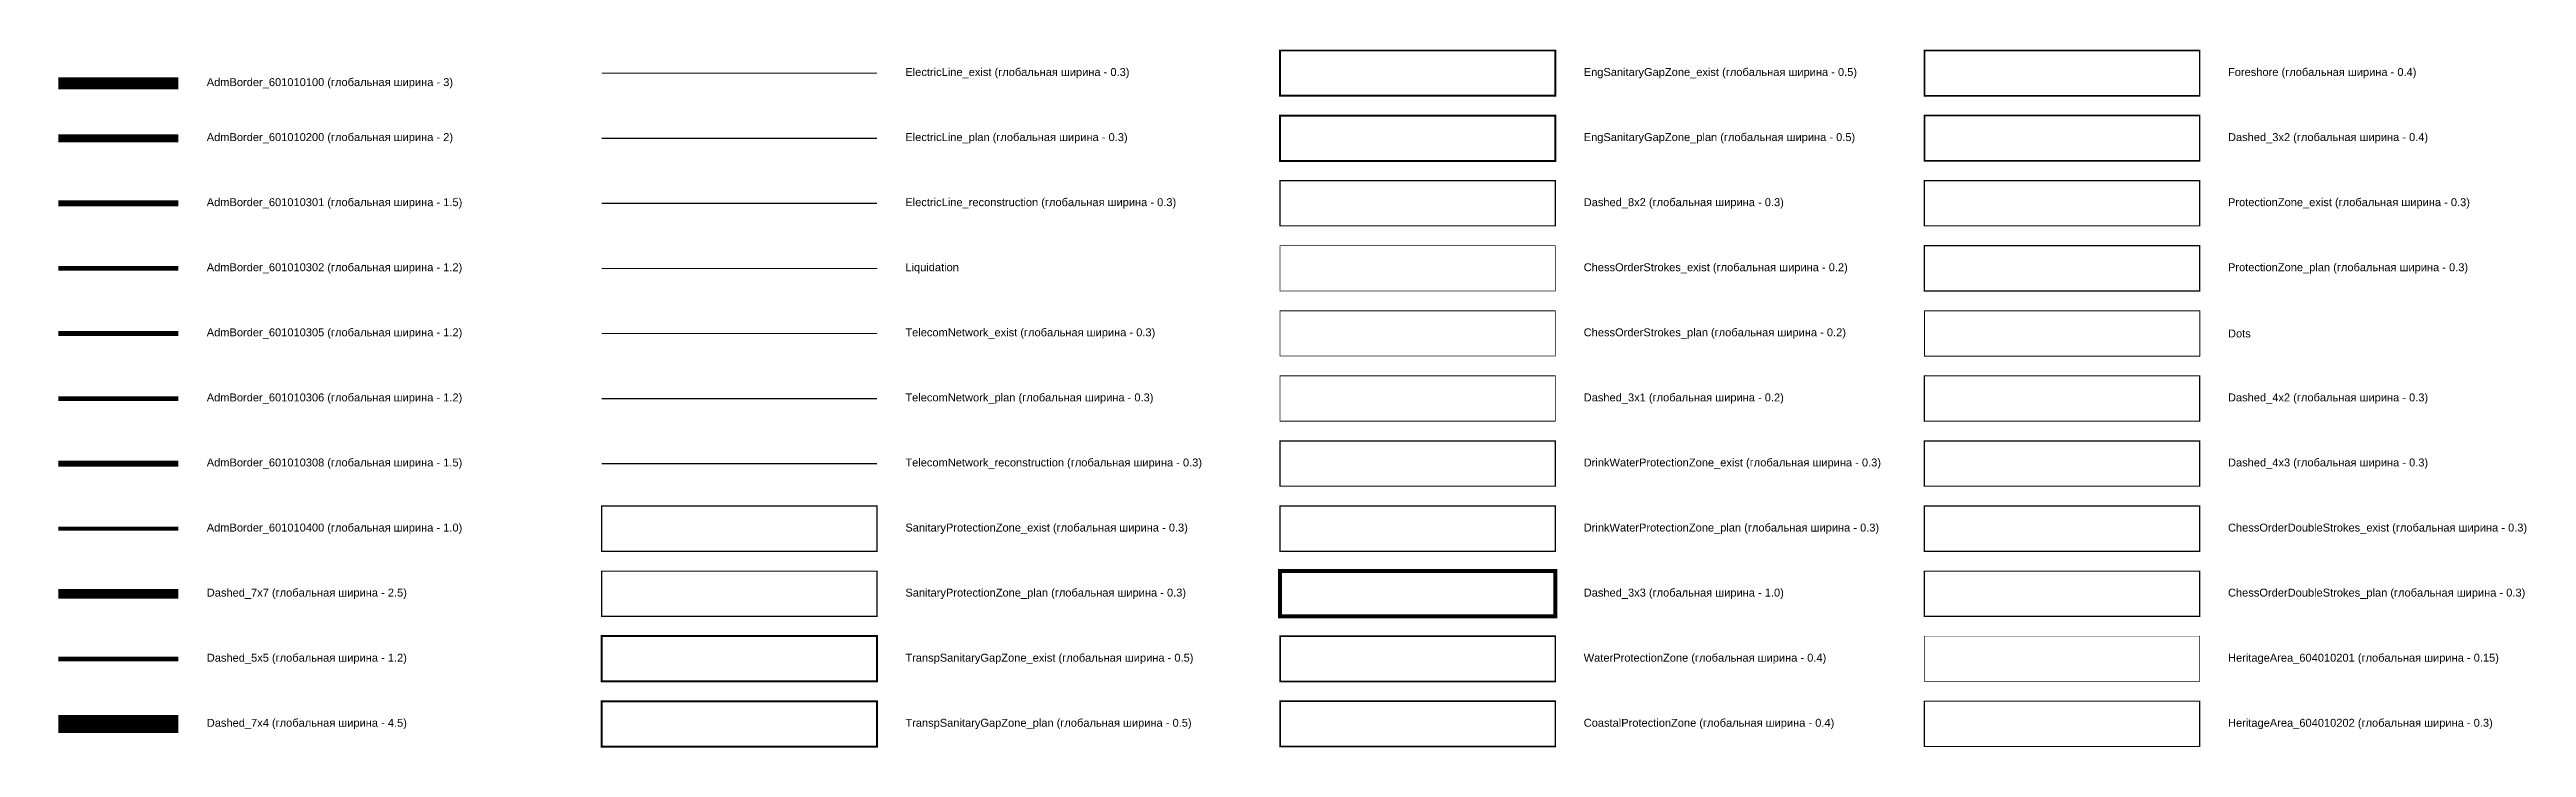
# Model space of a CAD drawing. Header units: millimetres. Extents: x 484 to 1109, y 189 to 366.
import ezdxf

# ---------------------------------------------------------------- set-up
doc = ezdxf.new("R2010")
doc.units = ezdxf.units.MM
for name, pattern in [('Dashed_3x1', [4, 3, -1]), ('Dashed_3x2', [5, 3, -2]), ('Dashed_3x3', [6, 3, -3]), ('Dashed_4x2', [6, 4, -2]), ('Dashed_4x3', [7, 4, -3]), ('Dashed_5x5', [10, 5, -5]), ('Dashed_7x4', [11, 7, -4]), ('Dashed_7x7', [14, 7, -7]), ('Dashed_8x2', [10, 8, -2])]:
    doc.linetypes.add(name, pattern=pattern)
for name, color, linetype, lineweight, true_color in [('AdmBorder_601010100', 7, 'AdmBorder_601010100', 0, 0x000000), ('AdmBorder_601010200', 7, 'AdmBorder_601010200', 0, 0x000000), ('AdmBorder_601010301', 7, 'AdmBorder_601010301', 0, 0x000000), ('AdmBorder_601010302', 7, 'AdmBorder_601010302', 0, 0x000000), ('AdmBorder_601010305', 7, 'AdmBorder_601010305', 0, 0x000000), ('AdmBorder_601010306', 7, 'AdmBorder_601010306', 0, 0x000000), ('AdmBorder_601010308', 7, 'AdmBorder_601010308', 0, 0x000000), ('AdmBorder_601010400', 7, 'AdmBorder_601010400', 0, 0x000000), ('ChessOrderDoubleStrokes_exist', 7, 'ChessOrderDoubleStrokes_exist', 0, 0x000000), ('ChessOrderDoubleStrokes_plan', 7, 'ChessOrderDoubleStrokes_plan', 0, 0x000000), ('ChessOrderStrokes_exist', 7, 'ChessOrderStrokes_exist', 0, 0x000000), ('ChessOrderStrokes_plan', 7, 'ChessOrderStrokes_plan', 0, 0x000000), ('CoastalProtectionZone', 7, 'CoastalProtectionZone', 0, 0x000000), ('DashedObj_3x1', 7, 'Dashed_3x1', 0, 0x000000), ('DashedObj_3x2', 7, 'Dashed_3x2', 0, 0x000000), ('DashedObj_3x3', 7, 'Dashed_3x3', 0, 0x000000), ('DashedObj_4x2', 7, 'Dashed_4x2', 0, 0x000000), ('DashedObj_4x3', 7, 'Dashed_4x3', 0, 0x000000), ('DashedObj_5x5', 7, 'Dashed_5x5', 0, 0x000000), ('DashedObj_7x4', 7, 'Dashed_7x4', 0, 0x000000), ('DashedObj_7x7', 7, 'Dashed_7x7', 0, 0x000000), ('DashedObj_8x2', 7, 'Dashed_8x2', 0, 0x000000), ('Dots', 7, 'Dots', 0, 0x000000), ('DrinkWaterProtectionZone_exist', 7, 'DrinkWaterProtectionZone_exist', 0, 0x000000), ('DrinkWaterProtectionZone_plan', 7, 'DrinkWaterProtectionZone_plan', 0, 0x000000), ('ElectricLine_exist', 7, 'ElectricLine_exist', 0, 0x000000), ('ElectricLine_plan', 7, 'ElectricLine_plan', 0, 0x000000), ('ElectricLine_reconstruction', 7, 'ElectricLine_reconstruction', 0, 0x000000), ('EngSanitaryGapZone_exist', 7, 'EngSanitaryGapZone_exist', 0, 0x000000), ('EngSanitaryGapZone_plan', 7, 'EngSanitaryGapZone_plan', 0, 0x000000), ('Foreshore', 7, 'Foreshore', 0, 0x000000), ('HeritageArea_604010201', 7, 'HeritageArea_604010201', 0, 0x000000), ('HeritageArea_604010202', 7, 'HeritageArea_604010202', 0, 0x000000), ('Liquidation', 7, 'Liquidation', 0, 0x000000), ('ProtectionZone_exist', 7, 'ProtectionZone_exist', 0, 0x000000), ('ProtectionZone_plan', 7, 'ProtectionZone_plan', 0, 0x000000), ('SanitaryProtectionZone_exist', 7, 'SanitaryProtectionZone_exist', 0, 0x000000), ('SanitaryProtectionZone_plan', 7, 'SanitaryProtectionZone_plan', 0, 0x000000), ('TelecomNetwork_exist', 7, 'TelecomNetwork_exist', 0, 0x000000), ('TelecomNetwork_plan', 7, 'TelecomNetwork_plan', 0, 0x000000), ('TelecomNetwork_reconstruction', 7, 'TelecomNetwork_reconstruction', 0, 0x000000), ('TranspSanitaryGapZone_exist', 7, 'TranspSanitaryGapZone_exist', 0, 0x000000), ('TranspSanitaryGapZone_plan', 7, 'TranspSanitaryGapZone_plan', 0, 0x000000), ('WaterProtectionZone', 7, 'WaterProtectionZone', 0, 0x000000), ('Подписи', 7, 'Continuous', 0, 0x000000)]:
    doc.layers.add(name, color=color, linetype=linetype, lineweight=lineweight, true_color=true_color)
doc.styles.get("Standard").update_dxf_attribs({"font": 'arial.ttf'})
doc.styles.add('Terplan', font='')
doc.styles.get('Terplan').set_extended_font_data('TerplanSymbology')
doc.linetypes.add('AdmBorder_601010100', pattern='A,6,["Č",Terplan,S=3.5,R=45,X=-0.4,Y=-3.1],-3,["",Terplan,S=7,R=0,X=-4.9,Y=-3.8],-3,["",Terplan,S=3.5,R=45,X=-0.4,Y=-3.1]', length=12)
doc.linetypes.add('AdmBorder_601010200', pattern='A,7,["Č",Terplan,S=3,R=45,X=-0.35,Y=-2.7],-1.3,["",Terplan,S=5,R=0,X=-3.5,Y=-2.75],-2.2,["",Terplan,S=5,R=0,X=-3.5,Y=-2.75],-1.3,["",Terplan,S=3,R=45,X=-0.35,Y=-2.7]', length=11.8)
doc.linetypes.add('AdmBorder_601010301', pattern='A,6,-1.75,["í",Terplan,S=4.5,R=0,X=-3.2,Y=-2.5],-1.75', length=9.5)
doc.linetypes.add('AdmBorder_601010302', pattern='A,6,-1.75,["í",Terplan,S=4,R=0,X=-2.8,Y=-2.2],-1.75', length=9.5)
doc.linetypes.add('AdmBorder_601010305', pattern='A,7,-2.3,["í",Terplan,S=3.8,R=0,X=-2.6,Y=-2.1],-2.3,["",Terplan,S=3.8,R=0,X=-2.6,Y=-2.1],-2.3', length=13.9)
doc.linetypes.add('AdmBorder_601010306', pattern='A,7,-2.3,["í",Terplan,S=3.9,R=0,X=-2.6,Y=-2.2],-2.3,["",Terplan,S=3.9,R=0,X=-2.6,Y=-2.2],-2.3', length=13.9)
doc.linetypes.add('AdmBorder_601010308', pattern='A,6,-1.75,["í",Terplan,S=4.2,R=0,X=-2.9,Y=-2.3],-1.75', length=9.5)
doc.linetypes.add('AdmBorder_601010400', pattern='A,7,-2,["í",Terplan,S=3.5,R=0,X=-2.5,Y=-1.93],-2,["",Terplan,S=3.5,R=0,X=-2.5,Y=-1.93],-2,["",Terplan,S=3.5,R=0,X=-2.5,Y=-1.93],-2', length=15)
doc.linetypes.add('ChessOrderDoubleStrokes_exist', pattern='A,2.5,["Č",Terplan,S=0.6,R=45,X=0,Y=-0.2],1,["",Terplan,S=0.6,R=45,X=0,Y=-0.2],5,["",Terplan,S=0.6,R=45,X=0,Y=-0.9],1,["",Terplan,S=0.6,R=45,X=0,Y=-0.9],2.5', length=12)
doc.linetypes.add('ChessOrderDoubleStrokes_plan', pattern='A,3.5,["Č",Terplan,S=0.6,R=45,X=0,Y=-0.2],1,["",Terplan,S=0.6,R=45,X=0,Y=-0.2],3.5,-2,3.5,["",Terplan,S=0.6,R=45,X=0,Y=-0.9],1,["",Terplan,S=0.6,R=45,X=0,Y=-0.9],3.5,-2', length=20)
doc.linetypes.add('ChessOrderStrokes_exist', pattern='A,2.5,["Č",Terplan,S=0.6,R=45,X=0,Y=-0.2],2.5,["",Terplan,S=0.6,R=45,X=0,Y=-0.9]', length=5)
doc.linetypes.add('ChessOrderStrokes_plan', pattern='A,2,["Č",Terplan,S=0.6,R=45,X=0,Y=-0.2],2,-1,2,["",Terplan,S=0.6,R=45,X=0,Y=-0.9],2,-1', length=10)
doc.linetypes.add('CoastalProtectionZone', pattern='A,2.5,["Č",Terplan,S=1.5,R=0,X=-1.6,Y=-1.6],0,["",Terplan,S=1.5,R=90,X=1.6,Y=-1.8715],2.5,-1,1,-1', length=8)
doc.linetypes.add('Dots', pattern='A,0,-2,["í",Terplan,S=1.3,R=0,X=-0.93,Y=-0.71]', length=2)
doc.linetypes.add('DrinkWaterProtectionZone_exist', pattern='A,0.0001,-1,["Р",Terplan,S=1.5,R=0,X=-1.05,Y=-0.8],-1,14.9999', length=17)
doc.linetypes.add('DrinkWaterProtectionZone_plan', pattern='A,3,-1,["Р",Terplan,S=1.5,R=0,X=-1.05,Y=-0.8],-1,3,-2,3,-2', length=15)
doc.linetypes.add('ElectricLine_exist', pattern='A,16,["(",Terplan,S=1.7,R=-90,X=-1.65,Y=1.22],6,["",Terplan,S=1.7,R=90,X=1.7,Y=-1.22]', length=22)
doc.linetypes.add('ElectricLine_plan', pattern='A,5,-3,["(",Terplan,S=1.7,R=-90,X=-1.65,Y=1.22],5,["",Terplan,S=1.7,R=90,X=1.7,Y=-1.22],-3,5,-1.5', length=22.5)
doc.linetypes.add('ElectricLine_reconstruction', pattern='A,1.5,-3,["(",Terplan,S=1.7,R=-90,X=-1.65,Y=1.22],5,["",Terplan,S=1.7,R=90,X=1.7,Y=-1.22],-3,1.5,-1.5,5,-1.5', length=22)
doc.linetypes.add('EngSanitaryGapZone_exist', pattern='A,0.0001,["Č",Terplan,S=1,R=45,X=0,Y=-1.4],1,["",Terplan,S=1,R=45,X=0,Y=-1.4],1,["",Terplan,S=1,R=45,X=0,Y=-1.4],14.9999', length=17)
doc.linetypes.add('EngSanitaryGapZone_plan', pattern='A,2.5,["Č",Terplan,S=1,R=45,X=0,Y=-1.4],1,["",Terplan,S=1,R=45,X=0,Y=-1.4],1,["",Terplan,S=1,R=45,X=0,Y=-1.4],2.5,-2', length=9)
doc.linetypes.add('Foreshore', pattern='A,2.5,["Č",Terplan,S=1.5,R=0,X=-1.6,Y=-1.6],0,["",Terplan,S=1.5,R=90,X=1.6,Y=-1.8715],2.5,-1,1,-1,1,-1', length=10)
doc.linetypes.add('HeritageArea_604010201', pattern='A,0.0001,["Č",Terplan,S=0.8,R=45,X=0,Y=-1.2],0.9999', length=1)
doc.linetypes.add('HeritageArea_604010202', pattern='A,0.0001,["Č",Terplan,S=0.9,R=45,X=0,Y=-0.1],1.4999', length=1.5)
doc.linetypes.add('Liquidation', pattern='A,0,-0.1,["Č",Terplan,S=3.5,R=0,X=0.1,Y=-1.88],-16,["",Terplan,S=3.5,R=90,X=-11.5,Y=-2.51],-0.1', length=16.2)
doc.linetypes.add('ProtectionZone_exist', pattern='A,5,["Č",Terplan,S=1.5,R=45,X=0,Y=-1.3],1,["",Terplan,S=1.5,R=45,X=0,Y=-1.3],5', length=11)
doc.linetypes.add('ProtectionZone_plan', pattern='A,4,["Č",Terplan,S=1.5,R=45,X=0,Y=-1.3],1,["",Terplan,S=1.5,R=45,X=0,Y=-1.3],4,-2', length=11)
doc.linetypes.add('SanitaryProtectionZone_exist', pattern='A,0.0001,["Č",Terplan,S=1,R=45,X=0,Y=-1.4],9.9999', length=10)
doc.linetypes.add('SanitaryProtectionZone_plan', pattern='A,2.5,["Č",Terplan,S=1,R=45,X=0,Y=-1.4],2.5,-2', length=7)
doc.linetypes.add('TelecomNetwork_exist', pattern='A,0.0001,["í",Terplan,S=3.5,R=0,X=-2.5,Y=-1.93],7.9999', length=8)
doc.linetypes.add('TelecomNetwork_plan', pattern='A,2.5,["í",Terplan,S=3.5,R=0,X=-2.5,Y=-1.93],2.5,-2', length=7)
doc.linetypes.add('TelecomNetwork_reconstruction', pattern='A,2.5,["í",Terplan,S=3.5,R=0,X=-2.5,Y=-1.93],2.5,-1,1,-1', length=8)
doc.linetypes.add('TranspSanitaryGapZone_exist', pattern='A,0.0001,["Č",Terplan,S=1,R=45,X=0,Y=-1.4],1.5,["",Terplan,S=1,R=45,X=0,Y=-1.4],14.9999', length=16.5)
doc.linetypes.add('TranspSanitaryGapZone_plan', pattern='A,3.25,["Č",Terplan,S=1,R=45,X=0,Y=-1.4],1.5,["",Terplan,S=1,R=45,X=0,Y=-1.4],3.25,-2', length=10)
doc.linetypes.add('WaterProtectionZone', pattern='A,2.5,["Č",Terplan,S=1.5,R=0,X=-1.6,Y=-1.6],0,["",Terplan,S=1.5,R=90,X=1.6,Y=-1.8715],2.5,-2', length=7)

msp = doc.modelspace()

# ---------------------------------------------------------------- linework, layer by layer
at = {"layer": 'AdmBorder_601010100', "const_width": 3}
msp.add_lwpolyline([(485.77, 357), (516.07, 357)], dxfattribs=at)
at = {"layer": 'AdmBorder_601010200', "const_width": 2}
msp.add_lwpolyline([(485.77, 343.11), (516.07, 343.11)], dxfattribs=at)
at = {"layer": 'AdmBorder_601010301', "const_width": 1.5}
msp.add_lwpolyline([(485.77, 326.66), (516.07, 326.66)], dxfattribs=at)
at = {"layer": 'AdmBorder_601010302', "const_width": 1.2}
msp.add_lwpolyline([(485.77, 310.22), (516.07, 310.22)], dxfattribs=at)
at = {"layer": 'AdmBorder_601010305', "const_width": 1.2}
msp.add_lwpolyline([(485.77, 293.77), (516.07, 293.77)], dxfattribs=at)
at = {"layer": 'AdmBorder_601010306', "const_width": 1.2}
msp.add_lwpolyline([(485.77, 277.32), (516.07, 277.32)], dxfattribs=at)
at = {"layer": 'AdmBorder_601010308', "const_width": 1.5}
msp.add_lwpolyline([(485.77, 260.88), (516.07, 260.88)], dxfattribs=at)
at = {"layer": 'AdmBorder_601010400', "const_width": 1}
msp.add_lwpolyline([(485.77, 244.43), (516.07, 244.43)], dxfattribs=at)
at = {"layer": 'ChessOrderDoubleStrokes_exist', "const_width": 0.3}
msp.add_lwpolyline([(956.88, 238.73), (956.88, 250.18), (1026.39, 250.18), (1026.39, 238.73), (956.88, 238.73)], dxfattribs=at)
at = {"layer": 'ChessOrderDoubleStrokes_plan', "const_width": 0.3}
msp.add_lwpolyline([(956.88, 222.29), (956.88, 233.73), (1026.39, 233.73), (1026.39, 222.29), (956.88, 222.29)], dxfattribs=at)
at = {"layer": 'ChessOrderStrokes_exist', "const_width": 0.2}
msp.add_lwpolyline([(794.21, 304.52), (794.21, 315.97), (863.71, 315.97), (863.71, 304.52), (794.21, 304.52)], dxfattribs=at)
at = {"layer": 'ChessOrderStrokes_plan', "const_width": 0.2}
msp.add_lwpolyline([(794.21, 288.07), (794.21, 299.52), (863.71, 299.52), (863.71, 288.07), (794.21, 288.07)], dxfattribs=at)
at = {"layer": 'CoastalProtectionZone', "const_width": 0.4}
msp.add_lwpolyline([(794.21, 189.39), (794.21, 200.84), (863.71, 200.84), (863.71, 189.39), (794.21, 189.39)], dxfattribs=at)
at = {"layer": 'DashedObj_3x1', "const_width": 0.2}
msp.add_lwpolyline([(794.21, 271.63), (794.21, 283.07), (863.71, 283.07), (863.71, 271.63), (794.21, 271.63)], dxfattribs=at)
at = {"layer": 'DashedObj_3x2', "const_width": 0.4}
msp.add_lwpolyline([(956.88, 337.41), (956.88, 348.86), (1026.39, 348.86), (1026.39, 337.41), (956.88, 337.41)], dxfattribs=at)
at = {"layer": 'DashedObj_3x3', "const_width": 1}
msp.add_lwpolyline([(794.21, 222.29), (794.21, 233.73), (863.71, 233.73), (863.71, 222.29), (794.21, 222.29)], dxfattribs=at)
at = {"layer": 'DashedObj_4x2', "const_width": 0.3}
msp.add_lwpolyline([(956.88, 271.63), (956.88, 283.07), (1026.39, 283.07), (1026.39, 271.63), (956.88, 271.63)], dxfattribs=at)
at = {"layer": 'DashedObj_4x3', "const_width": 0.3}
msp.add_lwpolyline([(956.88, 255.18), (956.88, 266.63), (1026.39, 266.63), (1026.39, 255.18), (956.88, 255.18)], dxfattribs=at)
at = {"layer": 'DashedObj_5x5', "const_width": 1.2}
msp.add_lwpolyline([(485.77, 211.54), (516.07, 211.54)], dxfattribs=at)
at = {"layer": 'DashedObj_7x4', "const_width": 4.5}
msp.add_lwpolyline([(485.77, 195.09), (516.07, 195.09)], dxfattribs=at)
at = {"layer": 'DashedObj_7x7', "const_width": 2.5}
msp.add_lwpolyline([(485.77, 227.99), (516.07, 227.99)], dxfattribs=at)
at = {"layer": 'DashedObj_8x2', "const_width": 0.3}
msp.add_lwpolyline([(794.21, 320.97), (794.21, 332.41), (863.71, 332.41), (863.71, 320.97), (794.21, 320.97)], dxfattribs=at)
at = {"layer": 'Dots'}
msp.add_lwpolyline([(956.88, 288.07), (956.88, 299.52), (1026.39, 299.52), (1026.39, 288.07), (956.88, 288.07)], dxfattribs=at)
at = {"layer": 'DrinkWaterProtectionZone_exist', "const_width": 0.3}
msp.add_lwpolyline([(794.21, 255.18), (794.21, 266.63), (863.71, 266.63), (863.71, 255.18), (794.21, 255.18)], dxfattribs=at)
at = {"layer": 'DrinkWaterProtectionZone_plan', "const_width": 0.3}
msp.add_lwpolyline([(794.21, 238.73), (794.21, 250.18), (863.71, 250.18), (863.71, 238.73), (794.21, 238.73)], dxfattribs=at)
at = {"layer": 'ElectricLine_exist', "const_width": 0.3}
msp.add_lwpolyline([(622.94, 359.56), (692.45, 359.56)], dxfattribs=at)
at = {"layer": 'ElectricLine_plan', "const_width": 0.3}
msp.add_lwpolyline([(622.94, 343.11), (692.45, 343.11)], dxfattribs=at)
at = {"layer": 'ElectricLine_reconstruction', "const_width": 0.3}
msp.add_lwpolyline([(622.94, 326.66), (692.45, 326.66)], dxfattribs=at)
at = {"layer": 'EngSanitaryGapZone_exist', "const_width": 0.5}
msp.add_lwpolyline([(794.21, 353.86), (794.21, 365.3), (863.71, 365.3), (863.71, 353.86), (794.21, 353.86)], dxfattribs=at)
at = {"layer": 'EngSanitaryGapZone_plan', "const_width": 0.5}
msp.add_lwpolyline([(794.21, 337.41), (794.21, 348.86), (863.71, 348.86), (863.71, 337.41), (794.21, 337.41)], dxfattribs=at)
at = {"layer": 'Foreshore', "const_width": 0.4}
msp.add_lwpolyline([(956.88, 353.86), (956.88, 365.3), (1026.39, 365.3), (1026.39, 353.86), (956.88, 353.86)], dxfattribs=at)
at = {"layer": 'HeritageArea_604010201', "const_width": 0.15}
msp.add_lwpolyline([(956.88, 205.84), (956.88, 217.29), (1026.39, 217.29), (1026.39, 205.84), (956.88, 205.84)], dxfattribs=at)
at = {"layer": 'HeritageArea_604010202', "const_width": 0.3}
msp.add_lwpolyline([(956.88, 189.39), (956.88, 200.84), (1026.39, 200.84), (1026.39, 189.39), (956.88, 189.39)], dxfattribs=at)
at = {"layer": 'Liquidation'}
msp.add_lwpolyline([(622.94, 310.22), (692.45, 310.22)], dxfattribs=at)
at = {"layer": 'ProtectionZone_exist', "const_width": 0.3}
msp.add_lwpolyline([(956.88, 320.97), (956.88, 332.41), (1026.39, 332.41), (1026.39, 320.97), (956.88, 320.97)], dxfattribs=at)
at = {"layer": 'ProtectionZone_plan', "const_width": 0.3}
msp.add_lwpolyline([(956.88, 304.52), (956.88, 315.97), (1026.39, 315.97), (1026.39, 304.52), (956.88, 304.52)], dxfattribs=at)
at = {"layer": 'SanitaryProtectionZone_exist', "const_width": 0.3}
msp.add_lwpolyline([(622.94, 238.73), (622.94, 250.18), (692.45, 250.18), (692.45, 238.73), (622.94, 238.73)], dxfattribs=at)
at = {"layer": 'SanitaryProtectionZone_plan', "const_width": 0.3}
msp.add_lwpolyline([(622.94, 222.29), (622.94, 233.73), (692.45, 233.73), (692.45, 222.29), (622.94, 222.29)], dxfattribs=at)
at = {"layer": 'TelecomNetwork_exist', "const_width": 0.3}
msp.add_lwpolyline([(622.94, 293.77), (692.45, 293.77)], dxfattribs=at)
at = {"layer": 'TelecomNetwork_plan', "const_width": 0.3}
msp.add_lwpolyline([(622.94, 277.32), (692.45, 277.32)], dxfattribs=at)
at = {"layer": 'TelecomNetwork_reconstruction', "const_width": 0.3}
msp.add_lwpolyline([(622.94, 260.88), (692.45, 260.88)], dxfattribs=at)
at = {"layer": 'TranspSanitaryGapZone_exist', "const_width": 0.5}
msp.add_lwpolyline([(622.94, 205.84), (622.94, 217.29), (692.45, 217.29), (692.45, 205.84), (622.94, 205.84)], dxfattribs=at)
at = {"layer": 'TranspSanitaryGapZone_plan', "const_width": 0.5}
msp.add_lwpolyline([(622.94, 189.39), (622.94, 200.84), (692.45, 200.84), (692.45, 189.39), (622.94, 189.39)], dxfattribs=at)
at = {"layer": 'WaterProtectionZone', "const_width": 0.4}
msp.add_lwpolyline([(794.21, 205.84), (794.21, 217.29), (863.71, 217.29), (863.71, 205.84), (794.21, 205.84)], dxfattribs=at)

# ---------------------------------------------------------------- texts
at = {"layer": 'Подписи', "char_height": 2, "attachment_point": 4}
for s, insert in [('AdmBorder_601010100 (глобальная ширина - 3)', (523.22, 357)), ('ElectricLine_exist (глобальная ширина - 0.3)', (699.6, 359.56)), ('EngSanitaryGapZone_exist (глобальная ширина - 0.5)', (870.87, 359.56)), ('Foreshore (глобальная ширина - 0.4)', (1033.54, 359.56)), ('ElectricLine_plan (глобальная ширина - 0.3)', (699.6, 343.11)), ('EngSanitaryGapZone_plan (глобальная ширина - 0.5)', (870.87, 343.11)), ('Dashed_3x2 (глобальная ширина - 0.4)', (1033.54, 343.11)), ('ElectricLine_reconstruction (глобальная ширина - 0.3)', (699.6, 326.66)), ('Dashed_8x2 (глобальная ширина - 0.3)', (870.87, 326.66)), ('ProtectionZone_exist (глобальная ширина - 0.3)', (1033.54, 326.66)), ('Liquidation', (699.6, 310.22)), ('ChessOrderStrokes_exist (глобальная ширина - 0.2)', (870.87, 310.22)), ('ProtectionZone_plan (глобальная ширина - 0.3)', (1033.54, 310.22)), ('AdmBorder_601010305 (глобальная ширина - 1.2)', (523.22, 293.77)), ('TelecomNetwork_exist (глобальная ширина - 0.3)', (699.6, 293.77)), ('ChessOrderStrokes_plan (глобальная ширина - 0.2)', (870.87, 293.77)), ('Dots', (1033.54, 293.77)), ('AdmBorder_601010306 (глобальная ширина - 1.2)', (523.22, 277.32)), ('TelecomNetwork_plan (глобальная ширина - 0.3)', (699.6, 277.32)), ('Dashed_3x1 (глобальная ширина - 0.2)', (870.87, 277.32)), ('Dashed_4x2 (глобальная ширина - 0.3)', (1033.54, 277.32)), ('AdmBorder_601010308 (глобальная ширина - 1.5)', (523.22, 260.88)), ('TelecomNetwork_reconstruction (глобальная ширина - 0.3)', (699.6, 260.88)), ('DrinkWaterProtectionZone_exist (глобальная ширина - 0.3)', (870.87, 260.88)), ('Dashed_4x3 (глобальная ширина - 0.3)', (1033.54, 260.88)), ('AdmBorder_601010400 (глобальная ширина - 1.0)', (523.22, 244.43)), ('SanitaryProtectionZone_exist (глобальная ширина - 0.3)', (699.6, 244.43)), ('DrinkWaterProtectionZone_plan (глобальная ширина - 0.3)', (870.87, 244.43)), ('ChessOrderDoubleStrokes_exist (глобальная ширина - 0.3)', (1033.54, 244.43)), ('Dashed_7x7 (глобальная ширина - 2.5)', (523.22, 227.99)), ('SanitaryProtectionZone_plan (глобальная ширина - 0.3)', (699.6, 227.99)), ('Dashed_3x3 (глобальная ширина - 1.0)', (870.87, 227.99)), ('ChessOrderDoubleStrokes_plan (глобальная ширина - 0.3)', (1033.54, 227.99)), ('Dashed_5x5 (глобальная ширина - 1.2)', (523.22, 211.54)), ('TranspSanitaryGapZone_exist (глобальная ширина - 0.5)', (699.6, 211.54)), ('WaterProteсtionZone (глобальная ширина - 0.4)', (870.87, 211.54)), ('HeritageArea_604010201 (глобальная ширина - 0.15)', (1033.54, 211.54)), ('Dashed_7x4 (глобальная ширина - 4.5)', (523.22, 195.09)), ('TranspSanitaryGapZone_plan (глобальная ширина - 0.5)', (699.6, 195.09)), ('CoastalProtectionZone (глобальная ширина - 0.4)', (870.87, 195.09)), ('HeritageArea_604010202 (глобальная ширина - 0.3)', (1033.54, 195.09))]:
    msp.add_mtext(s, dxfattribs=dict(at, insert=insert))
at = {"layer": 'Подписи', "char_height": 2, "attachment_point": 4, "bg_fill": 2}
for s, insert in [('AdmBorder_601010200 (глобальная ширина - 2)', (523.22, 343.11)), ('AdmBorder_601010301 (глобальная ширина - 1.5)', (523.22, 326.66)), ('AdmBorder_601010302 (глобальная ширина - 1.2)', (523.22, 310.22))]:
    msp.add_mtext(s, dxfattribs=dict(at, insert=insert))

doc.saveas('drawing.dxf')
